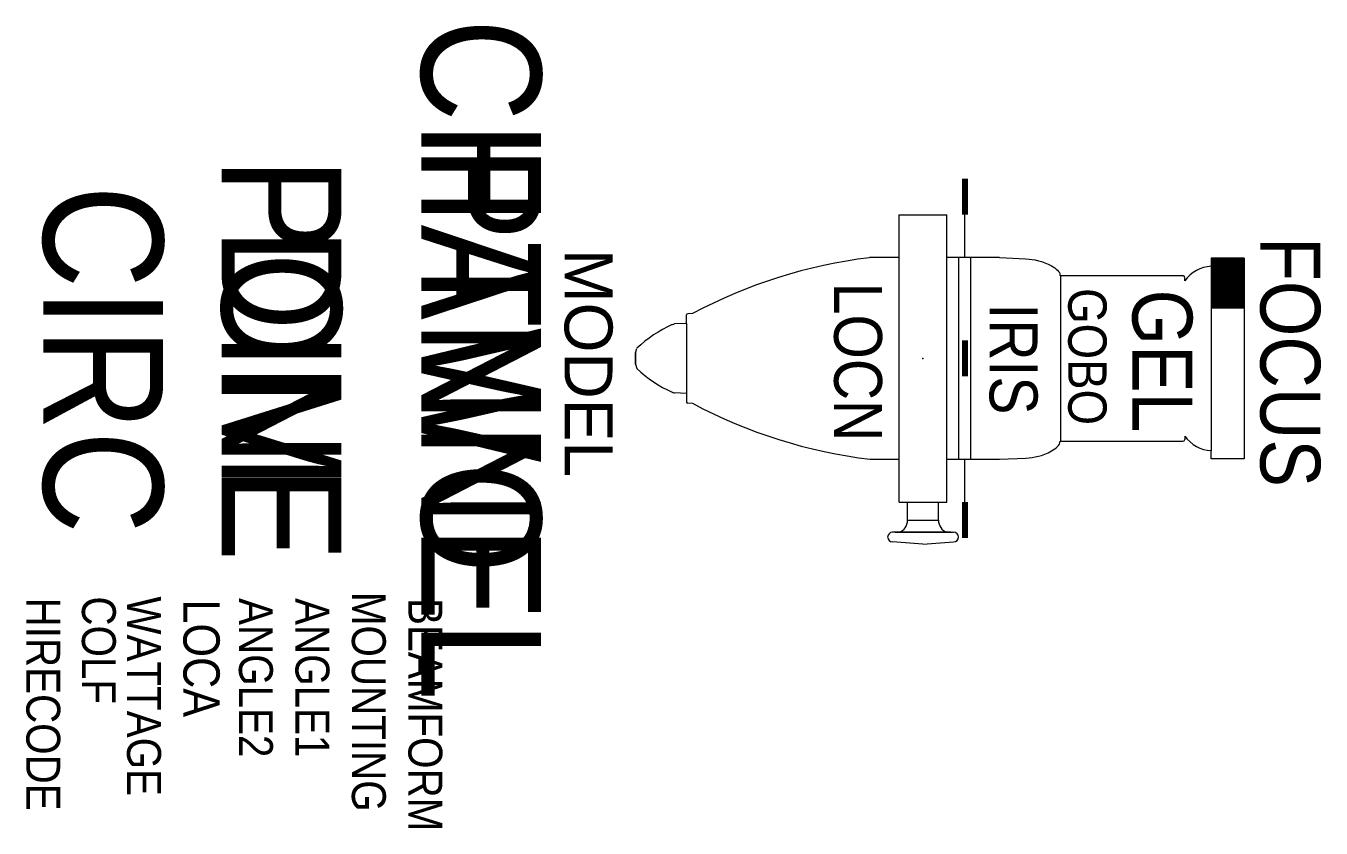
# Model space of a CAD drawing. Extents: x -1253 to -171, y -2149 to -1479.
import ezdxf
from ezdxf.enums import TextEntityAlignment as Align

# ---------------------------------------------------------------- set-up
doc = ezdxf.new("R2010")
doc.units = 0
doc.header["$MEASUREMENT"] = 0
doc.layers.get('0').update_dxf_attribs({"linetype": 'CONTINUOUS'})
for name, color, linetype in [('CHANNEL', 3, 'CONTINUOUS'), ('CIRC', 6, 'CONTINUOUS'), ('DIMMER', 4, 'CONTINUOUS'), ('FOCUS', 2, 'CONTINUOUS'), ('GEL', 1, 'CONTINUOUS'), ('LANTERNS', 4, 'CONTINUOUS'), ('LOCATION', 7, 'CONTINUOUS'), ('MODEL', 6, 'CONTINUOUS'), ('PATCH', 5, 'CONTINUOUS'), ('PATCH2', 5, 'CONTINUOUS')]:
    doc.layers.add(name, color=color, linetype=linetype)

msp = doc.modelspace()

# ---------------------------------------------------------------- linework, layer by layer
for p, q in [((-523.8, -1876.8), (-523.8, -1636.9)), ((-523.7, -1636.9), (-483.8, -1636.9)), ((-483.8, -1876.8), (-483.8, -1636.9)), ((-468.8, -1672.8), (-468.8, -1636.9)), ((-523.8, -1672.7), (-548.4, -1672.7)), ((-440, -1672.7), (-483.8, -1672.7)), ((-473.8, -1841.1), (-473.8, -1672.8)), ((-463.8, -1841.1), (-463.8, -1672.8)), ((-440, -1672.7), (-417.8, -1673.6)), ((-235.5, -1673.2), (-263.1, -1673.2)), ((-263.1, -1673.2), (-263.1, -1679.9)), ((-235.5, -1673.2), (-235.5, -1840.5)), ((-263.1, -1679.9), (-263.1, -1833.8)), ((-388.9, -1687.7), (-286.7, -1687.7)), ((-388.9, -1687.8), (-388.9, -1826)), ((-285.2, -1692), (-285.2, -1689.2)), ((-701.2, -1727.7), (-711.3, -1728.1)), ((-701.2, -1727.7), (-701.2, -1720.5)), ((-701.2, -1727.7), (-701.2, -1786.1)), ((-696.2, -1719.4), (-700.2, -1719.5)), ((-743.8, -1752.1), (-742.7, -1748.5)), ((-743.8, -1761.6), (-743.8, -1752.1)), ((-743.8, -1752.1), (-743.8, -1761.6)), ((-743.8, -1761.6), (-742.7, -1765.2)), ((-701.2, -1786), (-711.3, -1785.5)), ((-701.2, -1786), (-701.2, -1793.1)), ((-696.2, -1794.3), (-700.2, -1794.1)), ((-388.9, -1826), (-286.7, -1826)), ((-285.2, -1821.7), (-285.2, -1824.5)), ((-263.1, -1840.5), (-263.1, -1833.8)), ((-547.8, -1841), (-523.8, -1841)), ((-483.8, -1841), (-440, -1841)), ((-468.8, -1876.8), (-468.8, -1841.1)), ((-440, -1841), (-417.8, -1840.1)), ((-235.5, -1840.5), (-263.1, -1840.5)), ((-523.7, -1876.9), (-483.8, -1876.9)), ((-516.8, -1891.9), (-516.8, -1876.9)), ((-490.8, -1891.9), (-490.8, -1876.9)), ((-516.8, -1891.9), (-490.8, -1891.9)), ((-480.5, -1901.9), (-529.3, -1901.9)), ((-527, -1901.9), (-478.2, -1901.9)), ((-503.8, -1911.7), (-529.3, -1909.9)), ((-503.8, -1911.7), (-478.2, -1909.9))]:
    msp.add_line(p, q)
for points, const_width in [([(-468.8, -1636.9), (-468.8, -1606.9)], 5), ([(-249.3, -1673.2), (-249.3, -1715.2)], 27.5), ([(-468.8, -1741.8), (-468.8, -1771.9)], 5), ([(-468.8, -1876.7), (-468.8, -1906.8)], 5)]:
    msp.add_lwpolyline(points, dxfattribs=dict(const_width=const_width))
for points in [[(-713, -1728.6), (-712.5, -1728.4), (-711.8, -1728.2), (-711.3, -1728.1)], [(-713, -1785.1), (-712.5, -1785.3), (-711.8, -1785.5), (-711.3, -1785.5)]]:
    msp.add_lwpolyline(points)
for centre, radius, start, end in [((-523.7, -1636.9), 0.0592, 90, 180), ((-483.8, -1636.9), 0.0592, 0, 90), ((-497.6, -2090.8), 421.1, 96.9281, 118.1344), ((-261.7, -1708.7), 28.8, 92.8401, 144.6636), ((-388.9, -1687.2), 0.501, 189.6904, 270), ((-286.7, -1689.2), 1.5, 2, 90), ((-671.2, -1823.6), 103.8, 113.8161, 133.5634), ((-700.2, -1720.5), 1, 92, 180), ((-503.8, -1756.8), 0.0592, 270, 0), ((-503.8, -1756.8), 0.0592, 270, 0), ((-671.2, -1690), 103.8, 226.4366, 246.1839), ((-700.2, -1793.1), 1, 180, 268), ((-497.6, -1422.9), 421.1, 241.8656, 263.1564), ((-388.9, -1826.5), 0.501, 90, 170.3096), ((-286.7, -1824.5), 1.5, 270, 358), ((-261.7, -1805), 28.8, 215.3364, 267.1599), ((-523.7, -1876.8), 0.0592, 180, 270), ((-483.8, -1876.8), 0.0592, 270, 0), ((-526.9, -1892.2), 10.2, 288.0473, 1.9687), ((-480.8, -1892.3), 9.99, 177.3184, 252.6657), ((-529.3, -1905.9), 4, 90, 270), ((-478.2, -1905.9), 4, 270, 90), ((-503.8, -1911.6), 0.0592, 266.0283, 273.9717)]:
    msp.add_arc(centre, radius, start, end)
for points in [[(-417.8, -1673.6), (-410.9, -1674.4), (-400.8, -1675.6), (-389.2, -1684.6), (-389.4, -1687.3), (-389.4, -1687.3)], [(-417.8, -1840.1), (-410.9, -1839.3), (-400.8, -1838.1), (-389.2, -1829), (-389.4, -1826.4), (-389.4, -1826.4)]]:
    msp.add_open_spline(points, degree=3, knots=[0, 0, 0, 0, 0.4352677, 0.6401018, 0.6401061, 0.6401061, 0.6401061, 0.6401061])
msp.add_point((-503.8, -1756.9))

# ---------------------------------------------------------------- texts
at = {"layer": 'CHANNEL', "width": 0.89}
msp.add_attdef('CHANNEL', text='', height=100, rotation=270, dxfattribs=at).set_placement((-922.6, -1757.7), align=Align.CENTER)
at = {"layer": 'CIRC', "width": 0.89}
msp.add_attdef('CIRC', text='', height=100, rotation=270, dxfattribs=at).set_placement((-1238.2, -1757.7), align=Align.CENTER)
at = {"layer": 'DIMMER', "width": 0.89}
msp.add_attdef('DIM', text='', height=100, rotation=270, dxfattribs=at).set_placement((-1089.3, -1756.9), align=Align.CENTER)
at = {"layer": 'FOCUS', "color": 30, "width": 0.89}
msp.add_attdef('FOCUS', text='', height=50, rotation=270, dxfattribs=at).set_placement((-222.1, -1759.9), align=Align.CENTER)
at = {"layer": 'GEL', "width": 0.89}
for tag, height, p in [('GOBO', 32, (-382.5, -1755.3)), ('GEL', 50, (-328.9, -1758.9))]:
    msp.add_attdef(tag, text='', height=height, rotation=270, dxfattribs=at).set_placement(p, align=Align.CENTER)
at = {"layer": 'LANTERNS', "color": 30, "width": 0.89}
msp.add_attdef('IRIS', text='', height=40, rotation=270, dxfattribs=at).set_placement((-428.1, -1757.3), align=Align.MIDDLE)
at = {"layer": 'LANTERNS', "color": 0, "width": 0.89, "flags": 1}
for tag, p, s, height in [('COLF', (-1206, -1955.4), 'N', 28.3), ('WATTAGE', (-1168.3, -1955.4, 0), '600', 28.3), ('ANGLE2', (-1074.9, -1956.8), '36', 28.3), ('ANGLE1', (-1027.7, -1956.8), '36', 28.3), ('MOUNTING', (-980.6, -1951.6), 'STANDARD HOOK CLAMP', 28.305), ('HIRECODE', (-1252.4, -1956.4), '', 28.3), ('LOCA', (-1121.3, -1957.9), '', 30.3), ('BEAMFORM', (-933.4, -1956.8), 'C', 28.3)]:
    msp.add_attdef(tag, p, s, height=height, rotation=270, dxfattribs=at)
at = {"layer": 'LOCATION', "width": 0.89}
msp.add_attdef('LOCN', text='', height=40, rotation=270, dxfattribs=at).set_placement((-578, -1759.8), align=Align.CENTER)
at = {"layer": 'MODEL'}
msp.add_attdef('MODEL', text='SL 36', height=40, rotation=270, dxfattribs=at).set_placement((-803, -1760.8), align=Align.CENTER)
at = {"layer": 'PATCH', "width": 0.89}
msp.add_attdef('PONE', text='', height=100, rotation=270, dxfattribs=at).set_placement((-1089.3, -1757.7), align=Align.CENTER)
at = {"layer": 'PATCH2', "width": 0.89}
msp.add_attdef('PTWO', text='', height=100, rotation=270, dxfattribs=at).set_placement((-922.6, -1757.7), align=Align.CENTER)

doc.saveas('drawing.dxf')
